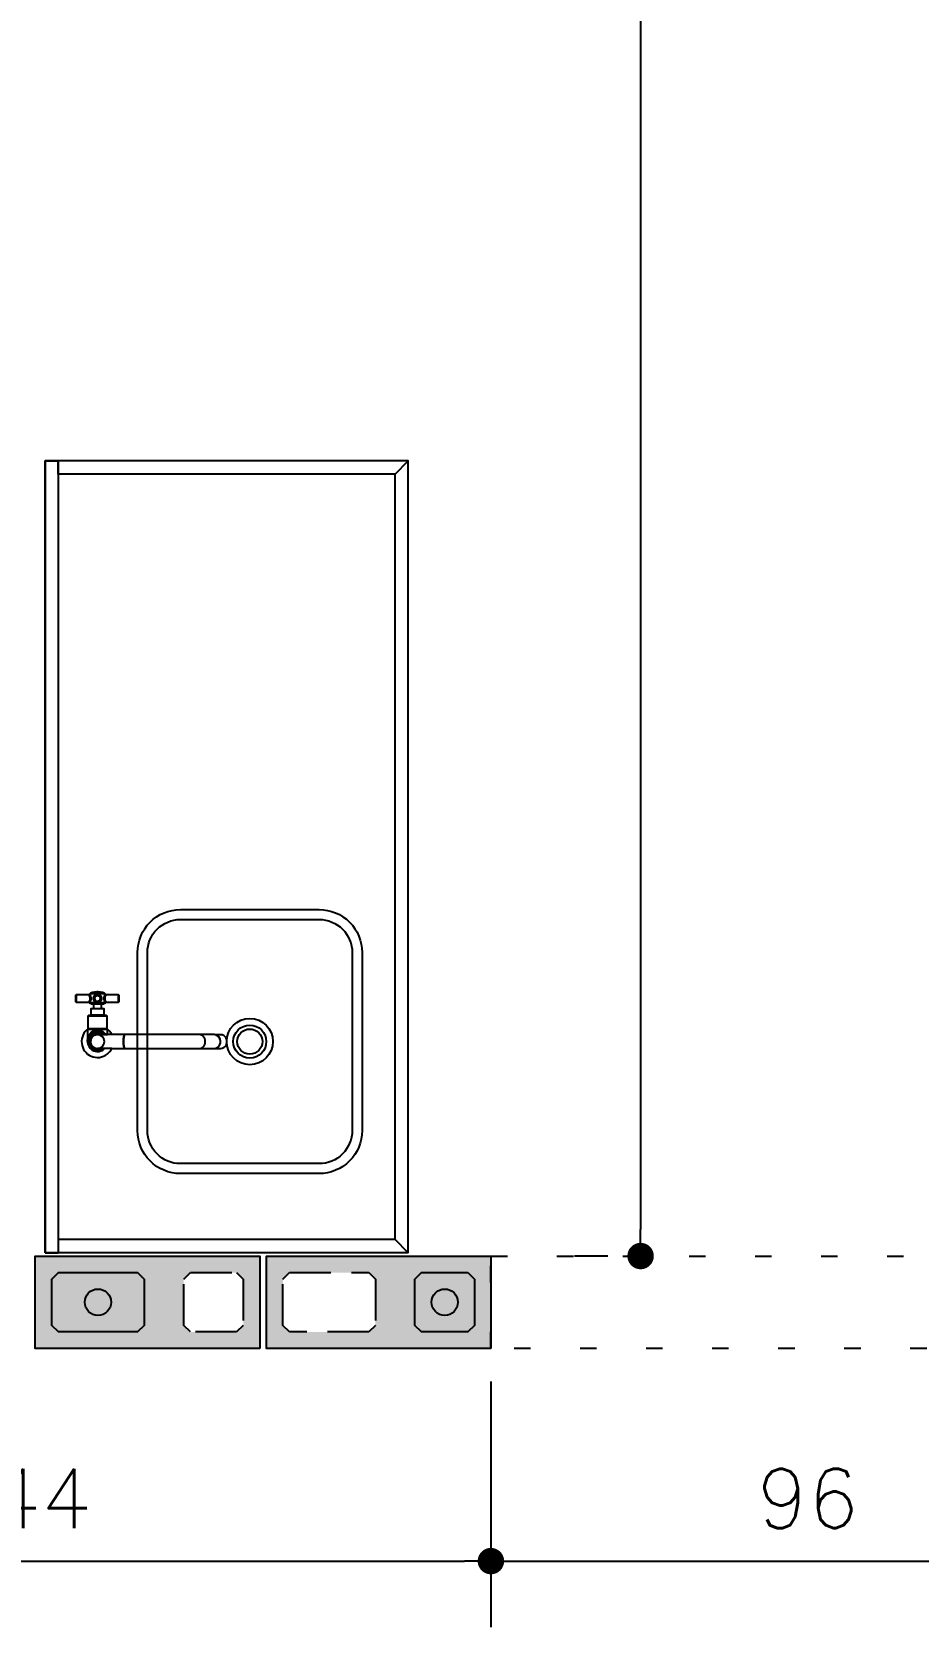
# Model space of a CAD drawing. Extents: x -14651 to 11095, y -4567 to -1290.
# Drawn here: x 2874 to 3008.2, y -3555.8 to -3314.1 of the extents above; entities that cross this region are included whole.
import ezdxf

# ---------------------------------------------------------------- set-up
doc = ezdxf.new("R2010")
doc.units = 0
doc.header["$LTSCALE"] = 25
doc.linetypes.add('DASHED2', pattern=[0.375, 0.25, -0.125])
doc.linetypes.add('ESTILO_TQS_0002', pattern=[0.4, 0.1, -0.3])
for name, color, linetype in [('213', 252, 'Continuous'), ('241', 2, 'Continuous'), ('248', 100, 'Continuous'), ('Arranque', 14, 'Continuous'), ('COTA', 1, 'Continuous'), ('FERRO', 5, 'Continuous'), ('PORTA', 3, 'ESTILO_TQS_0002'), ('PROJ', 252, 'Continuous')]:
    doc.layers.add(name, color=color, linetype=linetype)
doc.styles.add('COTA', font='romans.shx')
doc.dimstyles.new('forma', dxfattribs={"dimscale": 5, "dimtxt": 1.8, "dimasz": 0.8, "dimexe": 2, "dimexo": 1, "dimgap": 1, "dimtad": 1, "dimdec": 1, "dimzin": 9, "dimtxsty": 'COTA', "dimblk1": 'DOT', "dimblk2": 'DOT', "dimsah": 1, "dimcen": 0, "dimdle": 1, "dimclrd": 256, "dimclre": 256, "dimclrt": 2, "dimadec": 0, "dimazin": 0, "dimtfac": 1, "dimtdec": 0, "dimtmove": 0, "dimatfit": 3, "dimfxl": 1, "dimtolj": 1, "dimtzin": 0, "dimarcsym": 0})

# ---------------------------------------------------------------- blocks, each defined once
blk = doc.blocks.new('P3515')
at = {"layer": '248'}
h = blk.add_hatch(color=100, dxfattribs=at)
h.paths.add_polyline_path([(17, 7), (-17, 7), (-17, -7), (17, -7)])
h.paths.add_polyline_path([(-5.5, -3.5), (-6.5, -4.5), (-13.5, -4.5), (-14.5, -3.5), (-14.5, 3.5), (-13.5, 4.5), (-6.5, 4.5), (-5.5, 3.5)], flags=16)
h.paths.add_polyline_path([(0.5, 3.5), (1.5, 4.5), (13.5, 4.5), (14.5, 3.5), (14.5, -3.5), (13.5, -4.5), (1.5, -4.5), (0.5, -3.5)], flags=16)
blk.add_lwpolyline([(-17, -7), (17, -7), (17, 7), (-17, 7), (-17, -7)])
at = {"color": 1, "linetype": 'DASHED2'}
for points in [[(-14.5, -3.5), (-13.5, -4.5), (-6.5, -4.5), (-5.5, -3.5), (-5.5, 3.5), (-6.5, 4.5), (-13.5, 4.5), (-14.5, 3.5), (-14.5, -3.5)], [(0.5, -3.5), (1.5, -4.5), (13.5, -4.5), (14.5, -3.5), (14.5, 3.5), (13.5, 4.5), (1.5, 4.5), (0.5, 3.5), (0.5, -3.5)]]:
    blk.add_lwpolyline(points, dxfattribs=at)
blk = doc.blocks.new('GR-1409')
at = {"layer": '213'}
h = blk.add_hatch(color=256, dxfattribs=at)
h.paths.add_polyline_path([(-6, 4.5), (-7, 3.5), (-7, -3.5), (-6, -4.5), (6, -4.5), (7, -3.5), (7, 3.5), (6, 4.5)])
h.paths.add_polyline_path([(-2, 0, 1), (2, 0, 1)], flags=16)
at = {"layer": 'Arranque'}
blk.add_hatch(color=256, dxfattribs=at).paths.add_polyline_path([(-2, 0, 1), (2, 0, 1)])
at = {"layer": '213'}
blk.add_lwpolyline([(-7, 3.5), (-6, 4.5), (6, 4.5), (7, 3.5), (7, -3.5), (6, -4.5), (-6, -4.5), (-7, -3.5), (-7, 3.5)], dxfattribs=at)
at = {"layer": 'FERRO', "linetype": 'Continuous'}
blk.add_circle((0, 0), 2, dxfattribs=at)
blk = doc.blocks.new('GR-0909')
at = {"layer": '213'}
h = blk.add_hatch(color=256, dxfattribs=at)
h.paths.add_polyline_path([(3.5, -4.5), (4.5, -3.5), (4.500001, 3.5), (3.500001, 4.5), (-3.499999, 4.5), (-4.499999, 3.5), (-4.5, -3.5), (-3.5, -4.5)])
h.paths.add_polyline_path([(-2, 0, -1), (2, 0, -1)], flags=16)
at = {"layer": 'Arranque'}
blk.add_hatch(color=256, dxfattribs=at).paths.add_polyline_path([(2, 0, 1), (-2, 0, 1)])
at = {"layer": '213'}
blk.add_lwpolyline([(3.500001, 4.5), (4.500001, 3.5), (4.5, -3.5), (3.5, -4.5), (-3.5, -4.5), (-4.5, -3.5), (-4.499999, 3.5), (-3.499999, 4.5), (3.500001, 4.5)], dxfattribs=at)
at = {"layer": 'FERRO', "linetype": 'Continuous'}
blk.add_circle((0, 0), 2, dxfattribs=at)
blk = doc.blocks.new('A$Cf20c1e06')
at = {"layer": 'PROJ'}
for p, q in [((28.705, 9.3212), (28.705, 9.3102)), ((28.7488, 9.3227), (28.7253, 9.3227)), ((28.7255, 9.3097), (28.7347, 9.3097)), ((28.7456, 9.3248), (28.7285, 9.3248)), ((28.7393, 9.3097), (28.7486, 9.3097)), ((28.7691, 9.3102), (28.7691, 9.3212)), ((28.7518, 9.2889), (28.7223, 9.2889)), ((28.727, 9.2909), (28.7471, 9.2909)), ((28.7521, 9.2688), (28.722, 9.2688)), ((28.722, 9.2688), (28.722, 9.2508)), ((28.725, 9.2698), (28.725, 9.2688)), ((28.737, 9.2608), (28.7373, 9.2608)), ((28.7373, 9.2608), (28.7378, 9.2608)), ((28.7491, 9.2688), (28.7491, 9.2698)), ((28.7521, 9.2608), (28.7521, 9.2688)), ((28.722, 9.2508), (28.722, 9.2508)), ((28.7374, 9.2398), (28.737, 9.2398)), ((28.7378, 9.2398), (28.7374, 9.2398))]:
    blk.add_line(p, q, dxfattribs=at)
for points in [[(29.2077, 8.9303), (29.2077, 10.1303), (28.6577, 10.1303), (28.6577, 8.9303)], [(28.6577, 8.9303), (28.6577, 10.1303), (28.6777, 10.1303), (28.6777, 8.9303)], [(29.1877, 10.1103), (28.6777, 10.1103), (28.6777, 10.1303)], [(29.2077, 8.9303), (29.1877, 8.9503), (29.1877, 10.1103), (29.2077, 10.1303)], [(28.7285, 9.3237), (28.7456, 9.3237)], [(28.7309, 9.3077), (28.7432, 9.3077)], [(28.7481, 9.2899), (28.726, 9.2899)], [(28.7432, 9.2999), (28.7309, 9.2999)], [(28.7511, 9.2698), (28.7229, 9.2698)], [(28.7587, 9.2608), (28.7377, 9.2608), (28.737, 9.2608), (28.7363, 9.2607), (28.7357, 9.2607), (28.7352, 9.2606), (28.735, 9.2606), (28.7347, 9.2605), (28.7345, 9.2605), (28.7344, 9.2604), (28.7342, 9.2604), (28.7341, 9.2603), (28.7339, 9.2603), (28.7338, 9.2602), (28.7336, 9.2602), (28.7334, 9.2601), (28.7332, 9.2601), (28.7331, 9.26), (28.7329, 9.2599), (28.7327, 9.2598), (28.7324, 9.2597), (28.7321, 9.2595), (28.7318, 9.2594), (28.7315, 9.2592), (28.7311, 9.2589), (28.7306, 9.2585), (28.73, 9.2581), (28.7295, 9.2576), (28.729, 9.257), (28.7286, 9.2565), (28.7282, 9.2558), (28.7278, 9.2552), (28.7275, 9.2545), (28.7272, 9.2538), (28.727, 9.2531), (28.7268, 9.2523), (28.7267, 9.2516), (28.7266, 9.2508), (28.7266, 9.25), (28.7266, 9.2493), (28.7267, 9.2485), (28.7269, 9.2478), (28.7271, 9.247), (28.7274, 9.2463), (28.7277, 9.2456), (28.7281, 9.245), (28.7285, 9.2443), (28.7289, 9.2437), (28.7294, 9.2432), (28.7298, 9.2428), (28.7302, 9.2424), (28.7304, 9.2422), (28.7305, 9.2421), (28.7307, 9.242), (28.7309, 9.2418), (28.731, 9.2417), (28.7313, 9.2416), (28.7315, 9.2414), (28.7317, 9.2413), (28.732, 9.2412), (28.7323, 9.241), (28.7326, 9.2408), (28.7329, 9.2407), (28.7338, 9.2404), (28.7347, 9.2401), (28.7356, 9.24), (28.7367, 9.2398), (28.7377, 9.2398)], [(28.9169, 9.2602), (28.9183, 9.2594), (28.9196, 9.2583), (28.9207, 9.257), (28.9216, 9.2555), (28.9223, 9.2539), (28.9227, 9.2521), (28.9228, 9.2503), (28.9227, 9.2485), (28.9223, 9.2467), (28.9216, 9.245), (28.9207, 9.2436), (28.9196, 9.2423), (28.9183, 9.2412), (28.9169, 9.2404), (28.9168, 9.2404)], [(28.7587, 9.2398), (28.7374, 9.2398)], [(29.1877, 8.9503), (28.6777, 8.9503), (28.6777, 8.9303)], [(29.2077, 8.9303), (28.6577, 8.9303)], [(28.6577, 8.9303), (28.6777, 8.9303)]]:
    blk.add_lwpolyline(points, dxfattribs=at)
for points in [[(29.0727, 9.0503), (28.8627, 9.0503, -0.414214), (28.7977, 9.1153), (28.7977, 9.3853, -0.414214), (28.8627, 9.4503), (29.0727, 9.4503, -0.414214), (29.1377, 9.3853), (29.1377, 9.1153, -0.414214)], [(29.0727, 9.0653), (28.8627, 9.0653, -0.414214), (28.8127, 9.1153), (28.8127, 9.3853, -0.414214), (28.8627, 9.4353), (29.0727, 9.4353, -0.414214), (29.1227, 9.3853), (29.1227, 9.1153, -0.414214)], [(28.7253, 9.3094, -0.023181), (28.7255, 9.3097), (28.7347, 9.3097), (28.7353, 9.3096), (28.736, 9.3094), (28.7369, 9.3094), (28.7378, 9.3094), (28.7387, 9.3095), (28.7393, 9.3097), (28.7486, 9.3097, -0.022959), (28.7488, 9.3094, -0.366689), (28.7468, 9.3077), (28.7432, 9.3077), (28.7309, 9.3077), (28.7273, 9.3077, -0.366483)], [(28.7311, 9.3165), (28.731, 9.3156), (28.7311, 9.3148), (28.7312, 9.3141), (28.7314, 9.3135), (28.7316, 9.313), (28.7318, 9.3125), (28.7321, 9.312), (28.7324, 9.3116), (28.7327, 9.3112), (28.7333, 9.3107), (28.7339, 9.3102), (28.7344, 9.3099), (28.7348, 9.3097), (28.7349, 9.3101), (28.735, 9.3106, 0.192103), (28.7391, 9.3106), (28.7392, 9.3102), (28.7393, 9.3097), (28.7398, 9.31), (28.7403, 9.3103), (28.7407, 9.3106), (28.7411, 9.3109), (28.7414, 9.3113), (28.7419, 9.3119), (28.7424, 9.3127), (28.7427, 9.3136), (28.7429, 9.3143), (28.743, 9.3148), (28.743, 9.3153), (28.743, 9.3158), (28.743, 9.3164), (28.7429, 9.3172), (28.7427, 9.318), (28.7425, 9.3185), (28.7423, 9.319), (28.742, 9.3194), (28.7417, 9.3199), (28.7412, 9.3205), (28.7405, 9.3211), (28.7397, 9.3216), (28.7388, 9.322), (28.738, 9.3222), (28.7374, 9.3222), (28.7368, 9.3222), (28.7362, 9.3222), (28.7356, 9.3221), (28.7351, 9.3219), (28.7344, 9.3216), (28.7338, 9.3212), (28.7334, 9.3209), (28.733, 9.3206), (28.7327, 9.3202), (28.7323, 9.3198), (28.7319, 9.3192), (28.7315, 9.3183), (28.7312, 9.3174)], [(28.7393, 9.3107), (28.7392, 9.3107, 0.017847), (28.7396, 9.3108), (28.7395, 9.3108, 0.017789), (28.7399, 9.311), (28.7398, 9.311, 0.021587), (28.7402, 9.3112), (28.7401, 9.3111, 0.027178), (28.7406, 9.3115), (28.7405, 9.3114, 0.016694), (28.7408, 9.3117), (28.7408, 9.3117, 0.029524), (28.7412, 9.3121), (28.7411, 9.312, 0.024437), (28.7415, 9.3125), (28.7414, 9.3124, 0.02481), (28.7417, 9.3128), (28.7417, 9.3127, 0.023752), (28.7419, 9.3132), (28.7419, 9.3131, 0.022023), (28.7421, 9.3135), (28.7421, 9.3134, 0.022441), (28.7422, 9.3139), (28.7422, 9.3138, 0.022868), (28.7424, 9.3143), (28.7423, 9.3142, 0.020181), (28.7424, 9.3146), (28.7424, 9.3145, 0.015814), (28.7425, 9.3149), (28.7425, 9.3148, 0.015915), (28.7425, 9.3152), (28.7425, 9.3151, 0.025741), (28.7426, 9.3157), (28.7426, 9.3156, 0.018498), (28.7425, 9.316), (28.7426, 9.316, 0.017313), (28.7425, 9.3163), (28.7425, 9.3163, 0.018157), (28.7425, 9.3167), (28.7425, 9.3166, 0.018149), (28.7424, 9.317), (28.7424, 9.3169, 0.018439), (28.7423, 9.3173), (28.7424, 9.3172, 0.018647), (28.7422, 9.3176), (28.7423, 9.3175, 0.018581), (28.7421, 9.3179), (28.7421, 9.3178, 0.021766), (28.7419, 9.3183), (28.742, 9.3182, 0.026407), (28.7417, 9.3187), (28.7418, 9.3186, 0.026609), (28.7414, 9.3191), (28.7415, 9.319, 0.026914), (28.7411, 9.3194), (28.7412, 9.3193, 0.025672), (28.7408, 9.3197), (28.7409, 9.3197, 0.023779), (28.7405, 9.32), (28.7406, 9.3199, 0.024124), (28.7402, 9.3203), (28.7403, 9.3202, 0.024539), (28.7398, 9.3205), (28.7399, 9.3204, 0.024082), (28.7394, 9.3207), (28.7395, 9.3207, 0.023177), (28.7391, 9.3209), (28.7392, 9.3208, 0.023669), (28.7387, 9.321), (28.7388, 9.321, 0.024126), (28.7383, 9.3211), (28.7384, 9.3211, 0.020906), (28.7379, 9.3212), (28.738, 9.3212, 0.015716), (28.7376, 9.3212), (28.7377, 9.3212, 0.01579), (28.7374, 9.3212), (28.7374, 9.3212, 0.016075), (28.7371, 9.3212), (28.7371, 9.3212, 0.016281), (28.7368, 9.3212), (28.7369, 9.3212, 0.016316), (28.7365, 9.3212), (28.7366, 9.3212, 0.01533), (28.7362, 9.3212), (28.7363, 9.3212, 0.013711), (28.736, 9.3211), (28.7361, 9.3212, 0.013749), (28.7358, 9.3211), (28.7358, 9.3211, 0.013768), (28.7355, 9.321), (28.7356, 9.321, 0.015624), (28.7353, 9.3209), (28.7353, 9.321, 0.018303), (28.735, 9.3208), (28.735, 9.3209, 0.018249), (28.7347, 9.3207), (28.7347, 9.3207, 0.018455), (28.7344, 9.3206), (28.7344, 9.3206, 0.018647), (28.7341, 9.3204), (28.7342, 9.3204, 0.018591), (28.7338, 9.3202), (28.7339, 9.3203, 0.021186), (28.7335, 9.32), (28.7336, 9.32, 0.025016), (28.7332, 9.3197), (28.7333, 9.3197, 0.025258), (28.7329, 9.3193), (28.733, 9.3194, 0.025603), (28.7326, 9.319), (28.7327, 9.3191, 0.024312), (28.7324, 9.3186), (28.7324, 9.3187, 0.022281), (28.7322, 9.3183), (28.7322, 9.3184, 0.022662), (28.732, 9.3179), (28.732, 9.318, 0.023081), (28.7318, 9.3176), (28.7319, 9.3177, 0.023127), (28.7317, 9.3172), (28.7318, 9.3173, 0.022918), (28.7316, 9.3168), (28.7317, 9.3169, 0.020264), (28.7316, 9.3164), (28.7316, 9.3165, 0.015918), (28.7316, 9.3162), (28.7316, 9.3162, 0.015999), (28.7315, 9.3159), (28.7315, 9.316, 0.556946)], [(28.7325, 9.3157, 1), (28.7416, 9.3157, 1)], [(28.725, 9.2698), (28.725, 9.2688), (28.722, 9.2688), (28.722, 9.2506), (28.722, 9.2508), (28.7221, 9.2508), (28.7221, 9.2491), (28.7225, 9.2467), (28.7232, 9.2444), (28.7244, 9.2422), (28.7259, 9.2402), (28.7277, 9.2386), (28.7292, 9.2375), (28.7313, 9.2364), (28.7337, 9.2356), (28.7361, 9.2353), (28.737, 9.2353), (28.7395, 9.2355), (28.7419, 9.2361), (28.7441, 9.237), (28.7449, 9.2375), (28.7469, 9.239), (28.7478, 9.2398), (28.7376, 9.2398), (28.7375, 9.2398, 0.956818), (28.7375, 9.2608), (28.7376, 9.2608, 0.005512), (28.7374, 9.2608), (28.7377, 9.2608), (28.7521, 9.2608), (28.7521, 9.2688), (28.7491, 9.2688), (28.7491, 9.2698)]]:
    blk.add_lwpolyline(points, format="xyb", close=True, dxfattribs=at)
for points in [[(28.7245, 9.3208), (28.7246, 9.3206), (28.7248, 9.3204), (28.7249, 9.3201), (28.725, 9.3199), (28.7252, 9.3196), (28.7253, 9.3192), (28.7254, 9.3189), (28.7256, 9.3185), (28.7257, 9.3182), (28.7258, 9.3179), (28.7258, 9.3176), (28.7259, 9.3174), (28.7259, 9.3171), (28.726, 9.3168), (28.726, 9.3165), (28.726, 9.3163), (28.726, 9.316), (28.7261, 9.3157), (28.726, 9.3154), (28.726, 9.3152), (28.726, 9.3149), (28.726, 9.3145), (28.7259, 9.3141), (28.7258, 9.3137), (28.7257, 9.3133), (28.7256, 9.313), (28.7255, 9.3127), (28.7253, 9.3123), (28.7252, 9.3119), (28.725, 9.3116), (28.7249, 9.3114), (28.7248, 9.3111), (28.7247, 9.311), (28.7246, 9.3108), (28.7245, 9.3106), (28.7246, 9.3106), (28.7248, 9.3106), (28.7249, 9.3105), (28.7251, 9.3104), (28.7252, 9.3103), (28.7253, 9.3102), (28.7254, 9.31), (28.7255, 9.3099), (28.7255, 9.3097), (28.7257, 9.3102), (28.7259, 9.3108), (28.7262, 9.3115), (28.7264, 9.3123), (28.7266, 9.3131), (28.7268, 9.314), (28.7269, 9.315), (28.7269, 9.3159), (28.7269, 9.3167), (28.7268, 9.3174), (28.7267, 9.3179), (28.7266, 9.3185), (28.7265, 9.319), (28.7264, 9.3194), (28.7262, 9.3201), (28.7259, 9.3208), (28.7257, 9.3214), (28.7255, 9.3218), (28.7254, 9.322), (28.7254, 9.3219), (28.7255, 9.3217), (28.7256, 9.3215), (28.7257, 9.3212), (28.7258, 9.3209), (28.726, 9.3206), (28.7261, 9.3203), (28.7262, 9.3199), (28.7264, 9.3194), (28.7265, 9.319), (28.7266, 9.3185), (28.7267, 9.3179), (28.7268, 9.3176), (28.7268, 9.3172), (28.7269, 9.3169), (28.7269, 9.3165), (28.7269, 9.3161), (28.7269, 9.3157), (28.7269, 9.3152), (28.7269, 9.3148), (28.7268, 9.3143), (28.7268, 9.3138), (28.7267, 9.3134), (28.7266, 9.3129), (28.7265, 9.3125), (28.7264, 9.3121), (28.7262, 9.3117), (28.7261, 9.3113), (28.726, 9.3109), (28.7259, 9.3106), (28.7258, 9.3103), (28.7257, 9.3101), (28.7256, 9.3099), (28.7255, 9.3098), (28.7254, 9.3102), (28.725, 9.3105), (28.7245, 9.3106), (28.7247, 9.3111), (28.725, 9.3115), (28.7253, 9.3121), (28.7255, 9.3128), (28.7258, 9.3135), (28.7259, 9.3143), (28.726, 9.315), (28.7261, 9.3156), (28.726, 9.3161), (28.726, 9.3167), (28.7259, 9.3173), (28.7257, 9.318), (28.7255, 9.3187), (28.7252, 9.3194), (28.725, 9.32), (28.7247, 9.3206)], [(28.7473, 9.3174), (28.7472, 9.3167), (28.7472, 9.3162), (28.7472, 9.3157), (28.7472, 9.315), (28.7473, 9.3142), (28.7474, 9.3135), (28.7475, 9.313), (28.7476, 9.3125), (28.7478, 9.3118), (28.7481, 9.311), (28.7483, 9.3104), (28.7486, 9.3098), (28.7486, 9.31), (28.7486, 9.3097), (28.7485, 9.3098), (28.7485, 9.31), (28.7484, 9.3102), (28.7483, 9.3105), (28.7481, 9.3108), (28.748, 9.3112), (28.7479, 9.3116), (28.7477, 9.312), (28.7476, 9.3125), (28.7475, 9.313), (28.7474, 9.3135), (28.7473, 9.3141), (28.7472, 9.3144), (28.7472, 9.3148), (28.7472, 9.3152), (28.7472, 9.3157), (28.7472, 9.3162), (28.7472, 9.3167), (28.7473, 9.3172), (28.7473, 9.3177), (28.7474, 9.3181), (28.7475, 9.3185), (28.7476, 9.3189), (28.7477, 9.3194), (28.7478, 9.3198), (28.748, 9.3202), (28.7481, 9.3205), (28.7482, 9.3209), (28.7484, 9.3212), (28.7484, 9.3214), (28.7485, 9.3216), (28.7487, 9.3219), (28.7487, 9.3221), (28.7486, 9.3218), (28.7484, 9.3213), (28.7482, 9.3207), (28.7479, 9.32), (28.7477, 9.3192), (28.7474, 9.3183)], [(28.7493, 9.3111), (28.7492, 9.3113), (28.7491, 9.3116), (28.7489, 9.3119), (28.7488, 9.3122), (28.7486, 9.3126), (28.7485, 9.313), (28.7484, 9.3134), (28.7483, 9.3137), (28.7482, 9.314), (28.7482, 9.3143), (28.7481, 9.3146), (28.7481, 9.315), (28.748, 9.3153), (28.748, 9.3156), (28.748, 9.3159), (28.748, 9.3162), (28.7481, 9.3164), (28.7481, 9.3167), (28.7481, 9.317), (28.7482, 9.3174), (28.7483, 9.3178), (28.7484, 9.3181), (28.7485, 9.3185), (28.7486, 9.3188), (28.7488, 9.3192), (28.7489, 9.3195), (28.749, 9.3198), (28.749, 9.3198), (28.7492, 9.3201), (28.7493, 9.3204), (28.7494, 9.3206), (28.7495, 9.3207), (28.7496, 9.321), (28.7497, 9.3211), (28.7496, 9.3209), (28.7494, 9.3205), (28.7491, 9.32), (28.7488, 9.3193), (28.7486, 9.3186), (28.7483, 9.3179), (28.7482, 9.3172), (28.7481, 9.3166), (28.748, 9.316), (28.748, 9.3154), (28.7481, 9.3148), (28.7482, 9.3142), (28.7483, 9.3136), (28.7486, 9.3128), (28.7489, 9.3121), (28.7491, 9.3115), (28.7494, 9.3109), (28.7495, 9.3107), (28.7495, 9.3109)], [(28.7778, 9.2599), (28.7775, 9.2593), (28.7772, 9.2585), (28.777, 9.2578), (28.7769, 9.2572), (28.7768, 9.2566), (28.7767, 9.2559), (28.7766, 9.2552), (28.7765, 9.2545), (28.7764, 9.2537), (28.7763, 9.2529), (28.7763, 9.252), (28.7763, 9.2512), (28.7762, 9.2503), (28.7763, 9.2494), (28.7763, 9.2486), (28.7763, 9.2477), (28.7764, 9.2469), (28.7765, 9.2461), (28.7766, 9.2454), (28.7767, 9.2447), (28.7768, 9.244), (28.7769, 9.2434), (28.777, 9.2428), (28.7772, 9.2421), (28.7775, 9.2413), (28.7778, 9.2407), (28.778, 9.2403), (28.7784, 9.2399), (28.7786, 9.2399), (28.7784, 9.2399), (28.7783, 9.2401), (28.7781, 9.2402), (28.778, 9.2404), (28.7778, 9.2406), (28.7777, 9.2409), (28.7776, 9.2412), (28.7774, 9.2415), (28.7773, 9.2419), (28.7771, 9.2423), (28.777, 9.2428), (28.7769, 9.2434), (28.7768, 9.244), (28.7767, 9.2447), (28.7766, 9.2454), (28.7765, 9.2461), (28.7764, 9.2469), (28.7763, 9.2477), (28.7763, 9.2486), (28.7763, 9.2494), (28.7762, 9.2503), (28.7763, 9.2512), (28.7763, 9.252), (28.7763, 9.2529), (28.7764, 9.2537), (28.7765, 9.2545), (28.7766, 9.2552), (28.7767, 9.2559), (28.7768, 9.2566), (28.7769, 9.2572), (28.777, 9.2578), (28.7771, 9.2583), (28.7773, 9.2587), (28.7774, 9.2591), (28.7776, 9.2594), (28.7777, 9.2597), (28.7778, 9.26), (28.778, 9.2602), (28.7781, 9.2604), (28.7783, 9.2605), (28.7786, 9.2608), (28.7787, 9.2608), (28.7784, 9.2607), (28.778, 9.2603)]]:
    blk.add_lwpolyline(points, close=True, dxfattribs=at)
blk.add_polyline3d([(28.924, 9.2606, 0), (28.9153, 9.2606, 0), (28.9137, 9.2608, 0), (28.8912, 9.2608, 0), (28.7587, 9.2608, 0), (28.7571, 9.2635, 0), (28.7553, 9.266, 0), (28.7531, 9.2682, 0), (28.7511, 9.2698, 0), (28.7518, 9.2698, 0), (28.7518, 9.2889, 0), (28.7508, 9.2899, 0), (28.7481, 9.2899, 0), (28.7471, 9.2909, 0), (28.7471, 9.2999, 0), (28.7432, 9.2999, 0), (28.7432, 9.3077, 0), (28.7468, 9.3077, 0), (28.7488, 9.3094, 0), (28.7498, 9.3102, 0), (28.7691, 9.3102, 0), (28.7701, 9.3112, 0), (28.7701, 9.3202, 0), (28.7691, 9.3212, 0), (28.7498, 9.3212, 0), (28.7488, 9.3222, 0), (28.7488, 9.3227, 0), (28.7478, 9.3237, 0), (28.7456, 9.3237, 0), (28.7456, 9.3248, 0), (28.7379, 9.3256, 0), (28.7362, 9.3256, 0), (28.7285, 9.3248, 0), (28.7285, 9.3237, 0), (28.7263, 9.3237, 0), (28.7253, 9.3227, 0), (28.7253, 9.3222, 0), (28.7243, 9.3212, 0), (28.705, 9.3212, 0), (28.704, 9.3202, 0), (28.704, 9.3112, 0), (28.705, 9.3102, 0), (28.7243, 9.3102, 0), (28.7253, 9.3094, 0), (28.7273, 9.3077, 0), (28.7309, 9.3077, 0), (28.7309, 9.2999, 0), (28.727, 9.2999, 0), (28.727, 9.2909, 0), (28.726, 9.2899, 0), (28.7233, 9.2899, 0), (28.7223, 9.2889, 0), (28.7223, 9.2698, 0), (28.7229, 9.2698, 0), (28.7206, 9.2678, 0), (28.7184, 9.2655, 0), (28.7166, 9.263, 0), (28.7152, 9.2603, 0), (28.7141, 9.2574, 0), (28.7133, 9.2544, 0), (28.713, 9.2513, 0), (28.713, 9.2503, 0), (28.7132, 9.2472, 0), (28.7138, 9.2442, 0), (28.7148, 9.2412, 0), (28.7161, 9.2384, 0), (28.7178, 9.2358, 0), (28.7198, 9.2335, 0), (28.7221, 9.2314, 0), (28.7247, 9.2297, 0), (28.7275, 9.2282, 0), (28.7304, 9.2272, 0), (28.7334, 9.2265, 0), (28.7365, 9.2263, 0), (28.737, 9.2262, 0), (28.7401, 9.2264, 0), (28.7432, 9.227, 0), (28.7461, 9.228, 0), (28.7489, 9.2294, 0), (28.7515, 9.2311, 0), (28.7539, 9.2331, 0), (28.7559, 9.2354, 0), (28.7577, 9.238, 0), (28.7587, 9.2398, 0), (28.8912, 9.2398, 0), (28.9137, 9.2398, 0), (28.9153, 9.24, 0), (28.924, 9.24, 0), (28.9256, 9.2401, 0), (28.9271, 9.2406, 0), (28.9285, 9.2413, 0), (28.9298, 9.2424, 0), (28.9309, 9.2436, 0), (28.9318, 9.2451, 0), (28.9324, 9.2468, 0), (28.9328, 9.2485, 0), (28.933, 9.2503, 0), (28.9328, 9.2521, 0), (28.9324, 9.2538, 0), (28.9318, 9.2555, 0), (28.9309, 9.2569, 0), (28.9298, 9.2582, 0), (28.9285, 9.2593, 0), (28.9271, 9.26, 0), (28.9256, 9.2605, 0), (28.924, 9.2606, 0)], close=True, dxfattribs=at)
for points in [[(28.7245, 9.3106, 0), (28.7246, 9.3108, 0), (28.7247, 9.311, 0), (28.7248, 9.3111, 0), (28.7249, 9.3114, 0), (28.725, 9.3116, 0), (28.7252, 9.3119, 0), (28.7253, 9.3123, 0), (28.7255, 9.3127, 0), (28.7256, 9.313, 0), (28.7257, 9.3133, 0), (28.7258, 9.3137, 0), (28.7259, 9.3141, 0), (28.726, 9.3145, 0), (28.726, 9.3149, 0), (28.726, 9.3152, 0), (28.726, 9.3154, 0), (28.7261, 9.3157, 0), (28.726, 9.316, 0), (28.726, 9.3163, 0), (28.726, 9.3165, 0), (28.726, 9.3168, 0), (28.7259, 9.3171, 0), (28.7259, 9.3174, 0), (28.7258, 9.3176, 0), (28.7258, 9.3179, 0), (28.7257, 9.3182, 0), (28.7256, 9.3185, 0), (28.7254, 9.3189, 0), (28.7253, 9.3192, 0), (28.7252, 9.3196, 0), (28.725, 9.3199, 0), (28.7249, 9.3201, 0), (28.7248, 9.3204, 0), (28.7246, 9.3206, 0), (28.7245, 9.3208, 0), (28.7245, 9.3209, 0), (28.7244, 9.3211, 0), (28.7243, 9.3211, 0), (28.7243, 9.3212, 0), (28.7243, 9.3212, 0), (28.7243, 9.3212, 0)], [(28.7255, 9.3097, 0), (28.7255, 9.3099, 0), (28.7254, 9.31, 0), (28.7253, 9.3102, 0), (28.7252, 9.3103, 0), (28.7251, 9.3104, 0), (28.7249, 9.3105, 0), (28.7248, 9.3106, 0), (28.7246, 9.3106, 0), (28.7245, 9.3106, 0)], [(28.7253, 9.3222, 0), (28.7253, 9.3222, 0), (28.7253, 9.3222, 0), (28.7253, 9.3221, 0), (28.7254, 9.322, 0), (28.7254, 9.3219, 0), (28.7255, 9.3217, 0), (28.7256, 9.3215, 0), (28.7257, 9.3212, 0), (28.7258, 9.3209, 0), (28.726, 9.3206, 0), (28.7261, 9.3203, 0), (28.7262, 9.3199, 0), (28.7264, 9.3194, 0), (28.7265, 9.319, 0), (28.7266, 9.3185, 0), (28.7267, 9.3179, 0), (28.7268, 9.3176, 0), (28.7268, 9.3172, 0), (28.7269, 9.3169, 0), (28.7269, 9.3165, 0), (28.7269, 9.3161, 0), (28.7269, 9.3157, 0), (28.7269, 9.3152, 0), (28.7269, 9.3148, 0), (28.7268, 9.3143, 0), (28.7268, 9.3138, 0), (28.7267, 9.3134, 0), (28.7266, 9.3129, 0), (28.7265, 9.3125, 0), (28.7264, 9.3121, 0), (28.7262, 9.3117, 0), (28.7261, 9.3113, 0), (28.726, 9.3109, 0), (28.7259, 9.3106, 0), (28.7258, 9.3103, 0), (28.7257, 9.3101, 0), (28.7256, 9.3099, 0), (28.7255, 9.3097, 0)], [(28.7347, 9.3097, 0), (28.7345, 9.3098, 0), (28.7343, 9.3099, 0), (28.7341, 9.3101, 0), (28.7338, 9.3102, 0), (28.7335, 9.3105, 0), (28.7331, 9.3108, 0), (28.7327, 9.3112, 0), (28.7324, 9.3116, 0), (28.7321, 9.312, 0), (28.7318, 9.3125, 0), (28.7316, 9.313, 0), (28.7314, 9.3135, 0), (28.7313, 9.3139, 0), (28.7312, 9.3142, 0), (28.7311, 9.3146, 0), (28.7311, 9.315, 0), (28.7311, 9.3154, 0), (28.731, 9.3157, 0), (28.7311, 9.3162, 0), (28.7311, 9.3167, 0), (28.7312, 9.3172, 0), (28.7313, 9.3177, 0), (28.7315, 9.3181, 0), (28.7316, 9.3185, 0), (28.7318, 9.319, 0), (28.7321, 9.3194, 0), (28.7323, 9.3198, 0), (28.7327, 9.3202, 0), (28.733, 9.3206, 0), (28.7334, 9.3209, 0), (28.7337, 9.3211, 0), (28.734, 9.3213, 0), (28.7343, 9.3215, 0), (28.7346, 9.3217, 0), (28.7349, 9.3218, 0), (28.7353, 9.322, 0), (28.7355, 9.322, 0), (28.7358, 9.3221, 0), (28.736, 9.3222, 0), (28.7363, 9.3222, 0), (28.7366, 9.3222, 0), (28.7369, 9.3222, 0), (28.7372, 9.3222, 0), (28.7375, 9.3222, 0), (28.7378, 9.3222, 0), (28.7381, 9.3221, 0), (28.7386, 9.322, 0), (28.739, 9.3219, 0), (28.7394, 9.3217, 0), (28.7398, 9.3215, 0), (28.7403, 9.3212, 0), (28.7406, 9.321, 0), (28.741, 9.3206, 0), (28.7413, 9.3203, 0), (28.7417, 9.3199, 0), (28.742, 9.3194, 0), (28.7423, 9.319, 0), (28.7425, 9.3185, 0), (28.7427, 9.318, 0), (28.7428, 9.3174, 0), (28.7429, 9.317, 0), (28.743, 9.3167, 0), (28.743, 9.3163, 0), (28.743, 9.3158, 0), (28.743, 9.3153, 0), (28.743, 9.3148, 0), (28.7429, 9.3143, 0), (28.7428, 9.3138, 0), (28.7426, 9.3134, 0), (28.7425, 9.3129, 0), (28.7423, 9.3125, 0), (28.742, 9.3121, 0), (28.7417, 9.3117, 0), (28.7414, 9.3113, 0), (28.7411, 9.3109, 0), (28.7407, 9.3106, 0), (28.7403, 9.3103, 0), (28.74, 9.3101, 0), (28.7397, 9.3099, 0), (28.7393, 9.3097, 0)], [(28.7426, 9.3157, 0), (28.7426, 9.3159, 0), (28.7425, 9.3162, 0), (28.7425, 9.3165, 0), (28.7424, 9.3168, 0), (28.7424, 9.3171, 0), (28.7423, 9.3174, 0), (28.7422, 9.3178, 0), (28.742, 9.3181, 0), (28.7418, 9.3185, 0), (28.7416, 9.3189, 0), (28.7413, 9.3192, 0), (28.741, 9.3196, 0), (28.7407, 9.3199, 0), (28.7403, 9.3201, 0), (28.74, 9.3204, 0), (28.7396, 9.3206, 0), (28.7393, 9.3208, 0), (28.7389, 9.3209, 0), (28.7385, 9.3211, 0), (28.738, 9.3212, 0), (28.7378, 9.3212, 0), (28.7375, 9.3212, 0), (28.7372, 9.3212, 0), (28.7369, 9.3212, 0), (28.7366, 9.3212, 0), (28.7364, 9.3212, 0), (28.7361, 9.3212, 0), (28.7359, 9.3211, 0), (28.7356, 9.3211, 0), (28.7354, 9.321, 0), (28.7351, 9.3209, 0), (28.7348, 9.3208, 0), (28.7345, 9.3206, 0), (28.7342, 9.3205, 0), (28.734, 9.3203, 0), (28.7337, 9.3201, 0), (28.7334, 9.3198, 0), (28.733, 9.3195, 0), (28.7327, 9.3192, 0), (28.7325, 9.3188, 0), (28.7323, 9.3185, 0), (28.7321, 9.3181, 0), (28.7319, 9.3178, 0), (28.7318, 9.3174, 0), (28.7317, 9.317, 0), (28.7316, 9.3166, 0), (28.7316, 9.3163, 0), (28.7315, 9.316, 0), (28.7315, 9.3157, 0), (28.7315, 9.3157, 0)], [(28.7349, 9.3106, 0), (28.735, 9.3106, 0), (28.735, 9.3106, 0), (28.735, 9.3105, 0), (28.735, 9.3104, 0), (28.7349, 9.3103, 0), (28.7349, 9.3101, 0), (28.7348, 9.31, 0), (28.7348, 9.3098, 0), (28.7347, 9.3097, 0)], [(28.7393, 9.3097, 0), (28.7389, 9.3096, 0), (28.7385, 9.3095, 0), (28.738, 9.3094, 0), (28.7376, 9.3094, 0), (28.7371, 9.3094, 0), (28.7367, 9.3094, 0), (28.7362, 9.3094, 0), (28.7358, 9.3095, 0), (28.7353, 9.3096, 0), (28.7347, 9.3097, 0)], [(28.7393, 9.3097, 0), (28.7393, 9.3099, 0), (28.7392, 9.31, 0), (28.7392, 9.3102, 0), (28.7391, 9.3103, 0), (28.7391, 9.3104, 0), (28.7391, 9.3105, 0), (28.7391, 9.3106, 0), (28.7391, 9.3106, 0), (28.7392, 9.3106, 0)], [(28.7392, 9.3106, 0), (28.7394, 9.3108, 0), (28.7397, 9.3109, 0), (28.74, 9.3111, 0), (28.7404, 9.3113, 0), (28.7407, 9.3117, 0), (28.7408, 9.3117, 0), (28.7411, 9.312, 0), (28.7413, 9.3123, 0), (28.7416, 9.3126, 0), (28.7418, 9.313, 0), (28.742, 9.3134, 0), (28.7422, 9.3137, 0), (28.7423, 9.3141, 0), (28.7424, 9.3145, 0), (28.7425, 9.3148, 0), (28.7425, 9.315, 0), (28.7425, 9.3153, 0), (28.7426, 9.3156, 0), (28.7426, 9.3157, 0)], [(28.7486, 9.3097, 0), (28.7485, 9.3098, 0), (28.7485, 9.31, 0), (28.7484, 9.3102, 0), (28.7483, 9.3105, 0), (28.7481, 9.3108, 0), (28.748, 9.3112, 0), (28.7479, 9.3116, 0), (28.7477, 9.312, 0), (28.7476, 9.3125, 0), (28.7475, 9.313, 0), (28.7474, 9.3135, 0), (28.7473, 9.3141, 0), (28.7472, 9.3144, 0), (28.7472, 9.3148, 0), (28.7472, 9.3152, 0), (28.7472, 9.3157, 0), (28.7472, 9.3162, 0), (28.7472, 9.3167, 0), (28.7473, 9.3172, 0), (28.7473, 9.3177, 0), (28.7474, 9.3181, 0), (28.7475, 9.3185, 0), (28.7476, 9.3189, 0), (28.7477, 9.3194, 0), (28.7478, 9.3198, 0), (28.748, 9.3202, 0), (28.7481, 9.3205, 0), (28.7482, 9.3209, 0), (28.7484, 9.3212, 0), (28.7484, 9.3214, 0), (28.7485, 9.3216, 0), (28.7486, 9.3218, 0), (28.7487, 9.3219, 0), (28.7487, 9.322, 0), (28.7487, 9.3221, 0), (28.7488, 9.3222, 0), (28.7488, 9.3222, 0), (28.7488, 9.3222, 0), (28.7488, 9.3222, 0)], [(28.7498, 9.3212, 0), (28.7498, 9.3212, 0), (28.7498, 9.3212, 0), (28.7498, 9.3212, 0), (28.7497, 9.3211, 0), (28.7497, 9.321, 0), (28.7496, 9.3209, 0), (28.7496, 9.3208, 0), (28.7495, 9.3207, 0), (28.7494, 9.3206, 0), (28.7493, 9.3204, 0), (28.7492, 9.3201, 0), (28.749, 9.3198, 0), (28.749, 9.3198, 0), (28.7489, 9.3195, 0), (28.7488, 9.3192, 0), (28.7486, 9.3188, 0), (28.7485, 9.3185, 0), (28.7484, 9.3181, 0), (28.7483, 9.3178, 0), (28.7482, 9.3174, 0), (28.7481, 9.317, 0), (28.7481, 9.3167, 0), (28.7481, 9.3164, 0), (28.748, 9.3162, 0), (28.748, 9.3159, 0), (28.748, 9.3156, 0), (28.748, 9.3153, 0), (28.7481, 9.315, 0), (28.7481, 9.3146, 0), (28.7482, 9.3143, 0), (28.7482, 9.314, 0), (28.7483, 9.3137, 0), (28.7484, 9.3134, 0), (28.7485, 9.313, 0), (28.7486, 9.3126, 0), (28.7488, 9.3122, 0), (28.7489, 9.3119, 0), (28.7491, 9.3116, 0), (28.7492, 9.3113, 0), (28.7493, 9.3111, 0), (28.7495, 9.3109, 0), (28.7495, 9.3107, 0), (28.7496, 9.3106, 0)], [(28.7496, 9.3106, 0), (28.7494, 9.3106, 0), (28.7492, 9.3106, 0), (28.7491, 9.3105, 0), (28.7489, 9.3104, 0), (28.7488, 9.3103, 0), (28.7487, 9.3101, 0), (28.7486, 9.31, 0), (28.7486, 9.3098, 0), (28.7486, 9.3097, 0)], [(28.722, 9.2508, 0), (28.722, 9.2509, 0), (28.722, 9.2514, 0), (28.7221, 9.2522, 0), (28.7222, 9.2533, 0), (28.7225, 9.2547, 0), (28.7228, 9.2562, 0), (28.7234, 9.2578, 0), (28.724, 9.2593, 0), (28.7249, 9.2609, 0), (28.7259, 9.2624, 0), (28.7267, 9.2633, 0), (28.7275, 9.2643, 0), (28.7282, 9.2649, 0), (28.7289, 9.2654, 0), (28.7296, 9.266, 0), (28.7303, 9.2664, 0), (28.7311, 9.2669, 0), (28.7319, 9.2673, 0), (28.7328, 9.2676, 0), (28.7336, 9.2679, 0), (28.7345, 9.2681, 0), (28.7351, 9.2682, 0), (28.7358, 9.2683, 0), (28.7364, 9.2683, 0), (28.737, 9.2683, 0), (28.7376, 9.2683, 0), (28.7382, 9.2683, 0), (28.7389, 9.2682, 0), (28.7395, 9.2681, 0), (28.7401, 9.268, 0), (28.7408, 9.2678, 0), (28.7414, 9.2675, 0), (28.7421, 9.2673, 0), (28.743, 9.2668, 0), (28.7439, 9.2663, 0), (28.7449, 9.2657, 0), (28.7458, 9.2649, 0), (28.7467, 9.2641, 0), (28.7475, 9.2633, 0), (28.7482, 9.2623, 0), (28.7489, 9.2613, 0), (28.7493, 9.2608, 0)], [(28.7478, 9.2608, 0), (28.7459, 9.2624, 0), (28.7439, 9.2637, 0), (28.7416, 9.2646, 0), (28.7392, 9.2652, 0), (28.7368, 9.2653, 0), (28.7343, 9.2651, 0), (28.732, 9.2644, 0), (28.7297, 9.2634, 0), (28.7277, 9.2621, 0), (28.7259, 9.2604, 0), (28.7244, 9.2584, 0), (28.7233, 9.2563, 0), (28.7225, 9.254, 0), (28.7221, 9.2516, 0), (28.7221, 9.2491, 0), (28.7225, 9.2467, 0), (28.7232, 9.2444, 0), (28.7244, 9.2422, 0), (28.7259, 9.2402, 0), (28.7277, 9.2386, 0), (28.7292, 9.2375, 0)], [(28.7788, 9.2398, 0), (28.7787, 9.2398, 0), (28.7786, 9.2399, 0), (28.7784, 9.2399, 0), (28.7783, 9.2401, 0), (28.7781, 9.2402, 0), (28.778, 9.2404, 0), (28.7778, 9.2406, 0), (28.7777, 9.2409, 0), (28.7776, 9.2412, 0), (28.7774, 9.2415, 0), (28.7773, 9.2419, 0), (28.7771, 9.2423, 0), (28.777, 9.2428, 0), (28.7769, 9.2434, 0), (28.7768, 9.244, 0), (28.7767, 9.2447, 0), (28.7766, 9.2454, 0), (28.7765, 9.2461, 0), (28.7764, 9.2469, 0), (28.7763, 9.2477, 0), (28.7763, 9.2486, 0), (28.7763, 9.2494, 0), (28.7762, 9.2503, 0), (28.7763, 9.2512, 0), (28.7763, 9.252, 0), (28.7763, 9.2529, 0), (28.7764, 9.2537, 0), (28.7765, 9.2545, 0), (28.7766, 9.2552, 0), (28.7767, 9.2559, 0), (28.7768, 9.2566, 0), (28.7769, 9.2572, 0), (28.777, 9.2578, 0), (28.7771, 9.2583, 0), (28.7773, 9.2587, 0), (28.7774, 9.2591, 0), (28.7776, 9.2594, 0), (28.7777, 9.2597, 0), (28.7778, 9.26, 0), (28.778, 9.2602, 0), (28.7781, 9.2604, 0), (28.7783, 9.2605, 0), (28.7784, 9.2607, 0), (28.7786, 9.2607, 0), (28.7787, 9.2608, 0), (28.7788, 9.2608, 0)], [(28.8912, 9.2398, 0), (28.8913, 9.2398, 0), (28.8921, 9.2398, 0), (28.8928, 9.24, 0), (28.8936, 9.2402, 0), (28.8943, 9.2404, 0), (28.895, 9.2408, 0), (28.8957, 9.2412, 0), (28.8964, 9.2416, 0), (28.897, 9.2422, 0), (28.8976, 9.2428, 0), (28.8981, 9.2434, 0), (28.8986, 9.2441, 0), (28.899, 9.2448, 0), (28.8994, 9.2456, 0), (28.8997, 9.2464, 0), (28.9, 9.2472, 0), (28.9002, 9.2481, 0), (28.9003, 9.249, 0), (28.9003, 9.2498, 0), (28.9003, 9.2507, 0), (28.9003, 9.2516, 0), (28.9002, 9.2525, 0), (28.9, 9.2533, 0), (28.8997, 9.2542, 0), (28.8994, 9.255, 0), (28.899, 9.2558, 0), (28.8986, 9.2565, 0), (28.8981, 9.2572, 0), (28.8976, 9.2579, 0), (28.897, 9.2584, 0), (28.8964, 9.259, 0), (28.8957, 9.2594, 0), (28.895, 9.2598, 0), (28.8943, 9.2602, 0), (28.8936, 9.2604, 0), (28.8928, 9.2606, 0), (28.8921, 9.2608, 0), (28.8913, 9.2608, 0), (28.8912, 9.2608, 0)], [(28.9164, 9.2403, 0), (28.9179, 9.2409, 0), (28.9193, 9.2417, 0), (28.9205, 9.2429, 0), (28.9215, 9.2442, 0), (28.9223, 9.2458, 0), (28.9229, 9.2475, 0), (28.9232, 9.2493, 0), (28.9232, 9.2511, 0), (28.9229, 9.2528, 0), (28.9224, 9.2545, 0), (28.9217, 9.2561, 0), (28.9207, 9.2575, 0), (28.9195, 9.2587, 0), (28.9181, 9.2596, 0), (28.9167, 9.2603, 0), (28.9164, 9.2603, 0)], [(28.7292, 9.2375, 0), (28.7313, 9.2364, 0), (28.7337, 9.2356, 0), (28.7361, 9.2353, 0), (28.737, 9.2353, 0)], [(28.737, 9.2353, 0), (28.7395, 9.2355, 0), (28.7419, 9.2361, 0), (28.7441, 9.237, 0), (28.7449, 9.2375, 0)], [(28.7449, 9.2375, 0), (28.7469, 9.239, 0), (28.7478, 9.2398, 0)]]:
    blk.add_polyline3d(points, dxfattribs=at)
for centre, radius in [((28.737, 9.3157), 0.00551), ((28.737, 9.3157), 0.00451), ((28.9677, 9.2503), 0.035), ((28.9677, 9.2503), 0.025), ((28.9677, 9.2503), 0.019)]:
    blk.add_circle(centre, radius, dxfattribs=at)
for centre, radius, start, end in [((28.7276, 9.3089), 0.00352, 150.1276, 157.7217), ((28.729, 9.3074), 0.00416, 146.2686, 151.5782), ((28.737, 9.3157), 0.00551, 180.0005, 247.5122), ((28.737, 9.3157), 0.00551, 247.5302, 292.479), ((28.7451, 9.3074), 0.00419, 28.4382, 33.6982), ((28.7465, 9.3089), 0.00352, 22.2747, 29.856), ((28.7406, 9.2893), 0.001, 14.0037, 90), ((28.737, 9.2503), 0.013, 53.7744, 306.2239), ((28.737, 9.2503), 0.012, 60.8871, 299.1104), ((28.737, 9.2503), 0.0105, 271.7501, 88.7731)]:
    blk.add_arc(centre, radius, start, end, dxfattribs=at)
blk = doc.blocks.new('_Dot')
at = {"color": 0, "linetype": 'ByBlock', "lineweight": -2}
blk.add_line((-0.5, 0), (-1, 0), dxfattribs=at)
at = {"color": 0, "linetype": 'ByBlock', "const_width": 0.5}
blk.add_lwpolyline([(-0.25, 0, 1), (0.25, 0, 1)], format="xyb", close=True, dxfattribs=at)
blk = doc.blocks.new('*D166')
at = {"layer": 'COTA', "lineweight": -2, "transparency": 16777216}
for p, q in [((2799.52, -3518.6), (2799.52, -3555.83)), ((2943.52, -3518.6), (2943.52, -3555.83)), ((2803.52, -3545.83), (2939.52, -3545.83))]:
    blk.add_line(p, q, dxfattribs=at)
at = {"layer": 'Defpoints', "color": 0, "transparency": 16777216}
for p in [(2799.52, -3513.6), (2943.52, -3513.6), (2943.52, -3545.83)]:
    blk.add_point(p, dxfattribs=at)
at = {"layer": 'COTA', "lineweight": -2, "transparency": 16777216, "xscale": 4, "yscale": 4, "zscale": 4, "rotation": 180}
blk.add_blockref('_Dot', (2799.52, -3545.83), dxfattribs=at)
at = {"layer": 'COTA', "lineweight": -2, "transparency": 16777216, "xscale": 4, "yscale": 4, "zscale": 4}
blk.add_blockref('_Dot', (2943.52, -3545.83), dxfattribs=at)
at = {"layer": 'COTA', "color": 2, "transparency": 16777216, "insert": (2871.52, -3536.33), "char_height": 9, "attachment_point": 5, "style": 'COTA'}
blk.add_mtext('\\A1;144 ', dxfattribs=at)
blk = doc.blocks.new('*D167')
at = {"layer": 'COTA', "lineweight": -2, "transparency": 16777216}
for p, q in [((2943.52, -3518.6), (2943.52, -3555.83)), ((3039.52, -3518.6), (3039.52, -3555.83)), ((2947.52, -3545.83), (3035.52, -3545.83))]:
    blk.add_line(p, q, dxfattribs=at)
at = {"layer": 'Defpoints', "color": 0, "transparency": 16777216}
for p in [(2943.52, -3513.6), (3039.52, -3513.6), (3039.52, -3545.83)]:
    blk.add_point(p, dxfattribs=at)
at = {"layer": 'COTA', "lineweight": -2, "transparency": 16777216, "xscale": 4, "yscale": 4, "zscale": 4, "rotation": 180}
blk.add_blockref('_Dot', (2943.52, -3545.83), dxfattribs=at)
at = {"layer": 'COTA', "lineweight": -2, "transparency": 16777216, "xscale": 4, "yscale": 4, "zscale": 4}
blk.add_blockref('_Dot', (3039.52, -3545.83), dxfattribs=at)
at = {"layer": 'COTA', "color": 2, "transparency": 16777216, "insert": (2991.52, -3536.33), "char_height": 9, "attachment_point": 5, "style": 'COTA'}
blk.add_mtext('\\A1;96 ', dxfattribs=at)
blk = doc.blocks.new('*D218')
at = {"layer": 'COTA', "lineweight": -2, "transparency": 16777216}
for p, q in [((2961.25, -3028.6), (2956.19, -3028.6)), ((2966.19, -3032.6), (2966.19, -3495.6)), ((2961.25, -3499.6), (2956.19, -3499.6))]:
    blk.add_line(p, q, dxfattribs=at)
at = {"layer": 'Defpoints', "color": 0, "transparency": 16777216}
for p in [(2966.25, -3028.6), (2966.19, -3499.6), (2966.25, -3499.6)]:
    blk.add_point(p, dxfattribs=at)
at = {"layer": 'COTA', "lineweight": -2, "transparency": 16777216, "xscale": 4, "yscale": 4, "zscale": 4}
for p, rotation in [((2966.19, -3028.6), 90), ((2966.19, -3499.6), 270)]:
    blk.add_blockref('_Dot', p, dxfattribs=dict(at, rotation=rotation))
at = {"layer": 'COTA', "color": 2, "transparency": 16777216, "insert": (2956.69, -3264.1), "char_height": 9, "attachment_point": 5, "rotation": 90, "style": 'COTA'}
blk.add_mtext('\\A1;471 ', dxfattribs=at)

msp = doc.modelspace()

# ---------------------------------------------------------------- linework, layer by layer
at = {"layer": 'PORTA'}
msp.add_lwpolyline([(2943.52, -3499.6), (3039.52, -3499.6), (3039.52, -3513.6), (2943.52, -3513.6)], close=True, dxfattribs=at)

# ---------------------------------------------------------------- block references
for name, p in [('GR-1409', (2884.02, -3506.6)), ('GR-0909', (2936.52, -3506.6))]:
    msp.add_blockref(name, p)
at = {"layer": '241', "xscale": -1}
for p in [(2891.52, -3506.6), (2926.52, -3506.6)]:
    msp.add_blockref('P3515', p, dxfattribs=at)
at = {"layer": 'COTA', "xscale": 100, "yscale": 100, "zscale": 100}
msp.add_blockref('A$Cf20c1e06', (10.24, -4392.13), dxfattribs=at)

# ---------------------------------------------------------------- dimensions: what is measured, and where the dimension line sits
at = {"layer": 'COTA'}
dim = msp.add_linear_dim(base=(2966.19, -3499.6), p1=(2966.25, -3028.6), p2=(2966.25, -3499.6), angle=90, dimstyle='forma', override={"dimpost": ' '}, dxfattribs=at)
dim.commit()
dim.dimension.update_dxf_attribs({"geometry": '*D218', "text_midpoint": (2956.69, -3264.1)})
for base, p1, p2, picture, middle in [((2943.52, -3545.83), (2799.52, -3513.6), (2943.52, -3513.6), '*D166', (2871.52, -3536.33)), ((3039.52, -3545.83), (2943.52, -3513.6), (3039.52, -3513.6), '*D167', (2991.52, -3536.33))]:
    dim = msp.add_linear_dim(base=base, p1=p1, p2=p2, dimstyle='forma', override={"dimpost": ' ', "dimtmove": 1}, dxfattribs=at)
    dim.commit()
    dim.dimension.update_dxf_attribs({"geometry": picture, "text_midpoint": middle})

doc.saveas('drawing.dxf')
